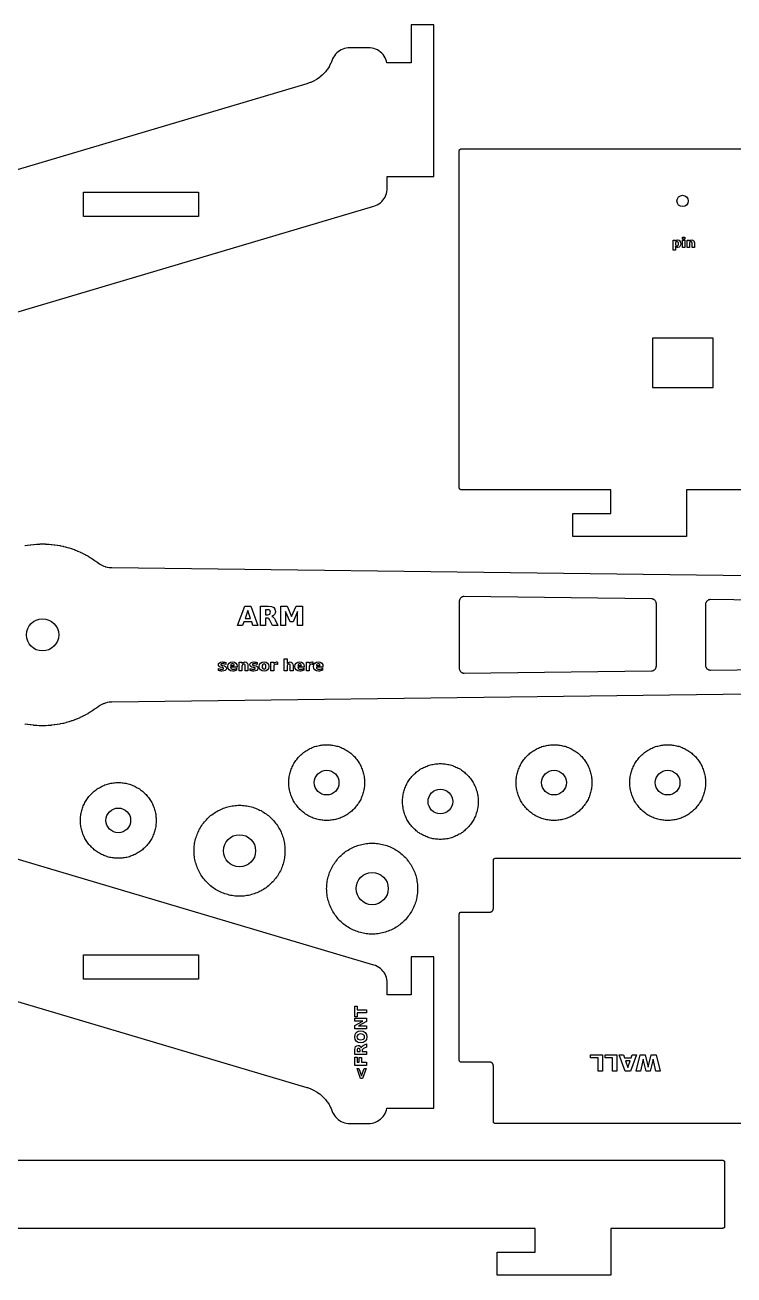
# Model space of a CAD drawing. Header units: millimetres. Extents: x 189 to 489, y 95 to 286.
# Drawn here: x 282.4 to 348.4, y 169.3 to 285.7 of the extents above; entities that cross this region are included whole.
import ezdxf

# ---------------------------------------------------------------- set-up
doc = ezdxf.new("R2010")
doc.units = ezdxf.units.MM
doc.header["$MEASUREMENT"] = 0
doc.layers.add('CUT', color=7, linetype='Continuous', lineweight=0)
doc.layers.add('ENGRAVE', color=7, linetype='Continuous', lineweight=0)

msp = doc.modelspace()

# ---------------------------------------------------------------- linework, layer by layer
at = {"layer": 'CUT', "color": 1, "lineweight": 25, "true_color": 0xff0000}
for points in [[(211.33, 238.14), (314.83, 268.87), (314.99, 268.93), (315.15, 269), (315.3, 269.09), (315.44, 269.2), (315.57, 269.31), (315.68, 269.44), (315.79, 269.58), (315.88, 269.73), (315.95, 269.89), (316.01, 270.05), (316.05, 270.22), (316.08, 270.39), (316.09, 270.56), (316.09, 271.64), (318.31, 271.64), (320.43, 271.64), (320.43, 285.75), (318.31, 285.75), (318.31, 282.22), (318.31, 282.22), (316.05, 282.22), (316.01, 282.38), (315.95, 282.54), (315.88, 282.7), (315.79, 282.85), (315.69, 282.99), (315.57, 283.12), (315.44, 283.23), (315.3, 283.34), (315.16, 283.43), (315, 283.5), (314.84, 283.56), (314.67, 283.6), (314.5, 283.62), (314.32, 283.63), (312.6, 283.63), (312.43, 283.63), (312.27, 283.6), (312.1, 283.56), (311.94, 283.51), (311.79, 283.44), (311.65, 283.35), (311.51, 283.26), (311.38, 283.15), (311.27, 283.02), (311.16, 282.89), (311.07, 282.75), (311, 282.6), (310.96, 282.51), (310.96, 282.51), (310.85, 282.24), (310.81, 282.16), (310.7, 281.94), (310.66, 281.86), (310.52, 281.65), (310.47, 281.59), (310.32, 281.39), (310.26, 281.32), (310.09, 281.14), (310.03, 281.09), (309.84, 280.92), (309.77, 280.87), (309.57, 280.72), (309.5, 280.68), (309.28, 280.55), (309.21, 280.51), (308.98, 280.41), (308.9, 280.38), (308.65, 280.29), (308.61, 280.27), (199.52, 247.88)], [(403.93, 242.46), (343.96, 242.46), (343.96, 240.24), (343.96, 238.12), (333.37, 238.12), (333.37, 240.24), (336.9, 240.24), (336.9, 240.24), (336.9, 242.46), (322.97, 242.46), (322.95, 242.47), (322.93, 242.47), (322.92, 242.47), (322.9, 242.48), (322.88, 242.48), (322.87, 242.49), (322.86, 242.5), (322.84, 242.52), (322.83, 242.53), (322.82, 242.54), (322.81, 242.56), (322.81, 242.57), (322.8, 242.59), (322.8, 242.61), (322.79, 242.62), (322.79, 242.64), (322.79, 274.04), (322.79, 274.06), (322.8, 274.07), (322.8, 274.09), (322.81, 274.11), (322.81, 274.12), (322.82, 274.14), (322.83, 274.15), (322.84, 274.16), (322.86, 274.17), (322.87, 274.18), (322.88, 274.19), (322.9, 274.2), (322.92, 274.21), (322.93, 274.21), (322.95, 274.21), (322.97, 274.21), (372, 274.21)], [(282.34, 237.26), (282.36, 237.26), (282.58, 237.3), (282.6, 237.3), (282.61, 237.31), (282.63, 237.31), (282.85, 237.34), (282.87, 237.35), (282.89, 237.35), (282.91, 237.35), (283.13, 237.38), (283.15, 237.38), (283.16, 237.38), (283.18, 237.38), (283.41, 237.4), (283.42, 237.4), (283.44, 237.4), (283.46, 237.4), (283.68, 237.41), (283.7, 237.41), (283.72, 237.41), (283.73, 237.42), (283.96, 237.42), (283.98, 237.42), (283.99, 237.42), (284.01, 237.42), (284.24, 237.42), (284.25, 237.41), (284.27, 237.41), (284.29, 237.41), (284.51, 237.4), (284.53, 237.4), (284.55, 237.4), (284.57, 237.4), (284.79, 237.38), (284.81, 237.38), (284.82, 237.38), (284.84, 237.38), (285.06, 237.35), (285.08, 237.35), (285.1, 237.35), (285.12, 237.34), (285.34, 237.31), (285.36, 237.31), (285.37, 237.3), (285.39, 237.3), (285.61, 237.26), (285.63, 237.26), (285.65, 237.25), (285.66, 237.25), (285.88, 237.2), (285.9, 237.2), (285.92, 237.2), (285.93, 237.19), (286.15, 237.14), (286.17, 237.13), (286.19, 237.13), (286.2, 237.12), (286.42, 237.06), (286.43, 237.06), (286.45, 237.05), (286.47, 237.05), (286.68, 236.98), (286.7, 236.97), (286.72, 236.97), (286.73, 236.96), (286.94, 236.89), (286.96, 236.88), (286.98, 236.87), (286.99, 236.87), (287.2, 236.78), (287.22, 236.78), (287.23, 236.77), (287.25, 236.76), (287.46, 236.67), (287.47, 236.67), (287.49, 236.66), (287.5, 236.65), (287.71, 236.56), (287.72, 236.55), (287.74, 236.54), (287.75, 236.53), (287.95, 236.43), (287.97, 236.42), (287.98, 236.42), (288, 236.41), (288.2, 236.3), (288.21, 236.29), (288.23, 236.28), (288.24, 236.27), (288.43, 236.16), (288.45, 236.15), (288.46, 236.14), (288.48, 236.13), (288.67, 236.01), (288.68, 236), (288.7, 235.99), (288.71, 235.98), (288.9, 235.85), (288.91, 235.84), (288.92, 235.83), (288.94, 235.82), (289.12, 235.69), (289.13, 235.67), (289.14, 235.67), (289.16, 235.65), (289.29, 235.56), (289.33, 235.54), (289.46, 235.46), (289.5, 235.44), (289.64, 235.38), (289.68, 235.36), (289.82, 235.32), (289.86, 235.3), (290.01, 235.27), (290.05, 235.26), (290.2, 235.24), (290.25, 235.23), (290.4, 235.22), (290.43, 235.22), (424.05, 233.55)], [(363.63, 232.01), (346.17, 232.23), (346.12, 232.23), (346.08, 232.22), (346.04, 232.21), (346, 232.2), (345.96, 232.18), (345.92, 232.16), (345.89, 232.13), (345.85, 232.1), (345.82, 232.07), (345.8, 232.04), (345.77, 232), (345.76, 231.96), (345.74, 231.92), (345.73, 231.88), (345.72, 231.83), (345.72, 231.79), (345.72, 226.11), (345.72, 226.07), (345.73, 226.03), (345.74, 225.98), (345.76, 225.94), (345.77, 225.9), (345.8, 225.87), (345.82, 225.83), (345.85, 225.8), (345.89, 225.77), (345.92, 225.75), (345.96, 225.72), (346, 225.7), (346.04, 225.69), (346.08, 225.68), (346.12, 225.67), (346.17, 225.67), (363.63, 225.89)], [(199.52, 219.2), (308.61, 186.8), (308.65, 186.79), (308.9, 186.7), (308.98, 186.67), (309.21, 186.56), (309.28, 186.53), (309.5, 186.4), (309.57, 186.35), (309.77, 186.21), (309.84, 186.16), (310.03, 185.99), (310.09, 185.93), (310.26, 185.75), (310.32, 185.69), (310.47, 185.49), (310.52, 185.42), (310.66, 185.21), (310.7, 185.14), (310.81, 184.92), (310.85, 184.84), (310.96, 184.57), (310.96, 184.57), (311, 184.47), (311.07, 184.33), (311.16, 184.18), (311.27, 184.05), (311.38, 183.93), (311.51, 183.82), (311.65, 183.72), (311.79, 183.64), (311.94, 183.57), (312.1, 183.52), (312.27, 183.48), (312.43, 183.45), (312.6, 183.44), (314.32, 183.44), (314.5, 183.45), (314.67, 183.48), (314.84, 183.52), (315, 183.58), (315.16, 183.65), (315.3, 183.74), (315.44, 183.84), (315.57, 183.96), (315.69, 184.09), (315.79, 184.23), (315.88, 184.38), (315.95, 184.53), (316.01, 184.7), (316.05, 184.86), (318.31, 184.86), (320.43, 184.86), (320.43, 198.97), (318.31, 198.97), (318.31, 195.44), (316.09, 195.44), (316.09, 196.51), (316.08, 196.69), (316.05, 196.86), (316.01, 197.03), (315.95, 197.19), (315.88, 197.35), (315.79, 197.5), (315.68, 197.64), (315.57, 197.77), (315.44, 197.88), (315.3, 197.98), (315.15, 198.07), (314.99, 198.15), (314.83, 198.2), (211.33, 228.94)], [(424.05, 224.35), (290.43, 222.68), (290.4, 222.68), (290.25, 222.67), (290.2, 222.67), (290.05, 222.65), (290.01, 222.64), (289.86, 222.6), (289.82, 222.59), (289.68, 222.54), (289.64, 222.52), (289.5, 222.46), (289.46, 222.44), (289.33, 222.37), (289.29, 222.34), (289.16, 222.25), (289.14, 222.24), (289.13, 222.23), (289.12, 222.22), (288.94, 222.09), (288.92, 222.08), (288.91, 222.07), (288.9, 222.06), (288.71, 221.93), (288.7, 221.92), (288.68, 221.91), (288.67, 221.9), (288.48, 221.78), (288.46, 221.77), (288.45, 221.76), (288.43, 221.75), (288.24, 221.63), (288.23, 221.62), (288.21, 221.62), (288.2, 221.61), (288, 221.5), (287.98, 221.49), (287.97, 221.48), (287.95, 221.47), (287.75, 221.37), (287.74, 221.36), (287.72, 221.36), (287.71, 221.35), (287.5, 221.25), (287.49, 221.24), (287.47, 221.24), (287.46, 221.23), (287.25, 221.14), (287.23, 221.13), (287.22, 221.13), (287.2, 221.12), (286.99, 221.04), (286.98, 221.03), (286.96, 221.03), (286.94, 221.02), (286.73, 220.94), (286.72, 220.94), (286.7, 220.93), (286.68, 220.93), (286.47, 220.86), (286.45, 220.85), (286.43, 220.85), (286.42, 220.84), (286.2, 220.78), (286.19, 220.78), (286.17, 220.77), (286.15, 220.77), (285.93, 220.71), (285.92, 220.71), (285.9, 220.71), (285.88, 220.7), (285.66, 220.65), (285.65, 220.65), (285.63, 220.65), (285.61, 220.64), (285.39, 220.6), (285.37, 220.6), (285.36, 220.6), (285.34, 220.6), (285.12, 220.56), (285.1, 220.56), (285.08, 220.56), (285.06, 220.56), (284.84, 220.53), (284.82, 220.53), (284.81, 220.53), (284.79, 220.52), (284.57, 220.51), (284.55, 220.5), (284.53, 220.5), (284.51, 220.5), (284.29, 220.49), (284.27, 220.49), (284.25, 220.49), (284.24, 220.49), (284.01, 220.49), (283.99, 220.49), (283.98, 220.49), (283.96, 220.49), (283.73, 220.49), (283.72, 220.49), (283.7, 220.49), (283.68, 220.49), (283.46, 220.5), (283.44, 220.5), (283.42, 220.5), (283.41, 220.51), (283.18, 220.52), (283.16, 220.53), (283.15, 220.53), (283.13, 220.53), (282.91, 220.56), (282.89, 220.56), (282.87, 220.56), (282.85, 220.56), (282.63, 220.6), (282.61, 220.6), (282.6, 220.6), (282.58, 220.6), (282.36, 220.64), (282.34, 220.65)], [(350.48, 183.44), (326.14, 183.44), (326.13, 183.45), (326.11, 183.45), (326.09, 183.45), (326.08, 183.46), (326.06, 183.47), (326.05, 183.47), (326.03, 183.48), (326.02, 183.5), (326.01, 183.51), (326, 183.52), (325.99, 183.54), (325.98, 183.55), (325.97, 183.57), (325.97, 183.59), (325.97, 183.6), (325.97, 183.62), (325.97, 188.8), (325.97, 188.81), (325.97, 188.84), (325.96, 188.85), (325.96, 188.87), (325.96, 188.88), (325.95, 188.9), (325.95, 188.91), (325.94, 188.94), (325.94, 188.95), (325.93, 188.97), (325.92, 188.98), (325.91, 189), (325.9, 189.01), (325.89, 189.03), (325.88, 189.03), (325.87, 189.05), (325.86, 189.06), (325.84, 189.08), (325.83, 189.08), (325.81, 189.1), (325.81, 189.1), (325.78, 189.12), (325.78, 189.12), (325.75, 189.13), (325.74, 189.13), (325.72, 189.14), (325.71, 189.15), (325.69, 189.15), (325.68, 189.15), (325.65, 189.16), (325.64, 189.16), (325.62, 189.16), (325.61, 189.16), (322.97, 189.16), (322.95, 189.16), (322.93, 189.16), (322.92, 189.17), (322.9, 189.17), (322.88, 189.18), (322.87, 189.19), (322.86, 189.2), (322.84, 189.21), (322.83, 189.22), (322.82, 189.24), (322.81, 189.25), (322.81, 189.27), (322.8, 189.28), (322.8, 189.3), (322.79, 189.32), (322.79, 189.34), (322.79, 202.95), (322.79, 202.97), (322.8, 202.99), (322.8, 203), (322.81, 203.02), (322.81, 203.04), (322.82, 203.05), (322.83, 203.06), (322.84, 203.08), (322.86, 203.09), (322.87, 203.1), (322.88, 203.11), (322.9, 203.12), (322.92, 203.12), (322.93, 203.13), (322.95, 203.13), (322.97, 203.13), (325.61, 203.13), (325.62, 203.13), (325.64, 203.13), (325.65, 203.13), (325.68, 203.14), (325.69, 203.14), (325.71, 203.14), (325.72, 203.15), (325.74, 203.15), (325.75, 203.16), (325.78, 203.17), (325.78, 203.17), (325.81, 203.19), (325.81, 203.19), (325.83, 203.21), (325.84, 203.21), (325.86, 203.23), (325.87, 203.24), (325.88, 203.26), (325.89, 203.26), (325.9, 203.28), (325.91, 203.29), (325.92, 203.31), (325.93, 203.32), (325.94, 203.34), (325.94, 203.35), (325.95, 203.38), (325.95, 203.38), (325.96, 203.41), (325.96, 203.42), (325.96, 203.44), (325.97, 203.45), (325.97, 203.48), (325.97, 203.48), (325.97, 207.96), (325.97, 207.98), (325.97, 208), (325.97, 208.01), (325.98, 208.03), (325.99, 208.05), (326, 208.06), (326.01, 208.07), (326.02, 208.09), (326.03, 208.1), (326.05, 208.11), (326.06, 208.12), (326.08, 208.13), (326.09, 208.13), (326.11, 208.14), (326.13, 208.14), (326.14, 208.14), (350.48, 208.14)], [(238.48, 180.02), (347.31, 180.02), (347.33, 180.02), (347.34, 180.02), (347.36, 180.01), (347.38, 180.01), (347.39, 180), (347.41, 179.99), (347.42, 179.98), (347.43, 179.97), (347.45, 179.96), (347.46, 179.94), (347.47, 179.93), (347.47, 179.91), (347.48, 179.9), (347.48, 179.88), (347.49, 179.86), (347.49, 179.85), (347.49, 173.85), (347.49, 173.83), (347.48, 173.81), (347.48, 173.8), (347.47, 173.78), (347.47, 173.77), (347.46, 173.75), (347.45, 173.74), (347.43, 173.72), (347.42, 173.71), (347.41, 173.7), (347.39, 173.69), (347.38, 173.69), (347.36, 173.68), (347.34, 173.68), (347.33, 173.67), (347.31, 173.67), (336.9, 173.67), (336.9, 171.45), (336.9, 169.33), (326.32, 169.33), (326.32, 171.45), (329.85, 171.45), (329.85, 173.67), (276.93, 173.67)]]:
    msp.add_lwpolyline(points, dxfattribs=at)
for points in [[(287.8, 270.19), (298.52, 270.19), (298.52, 267.93), (287.8, 267.93), (287.8, 270.19)], [(346.43, 256.58), (340.78, 256.58), (340.78, 251.99), (346.43, 251.99), (346.43, 256.58)], [(340.83, 225.62), (340.87, 225.64), (340.91, 225.66), (340.94, 225.68), (340.98, 225.71), (341.01, 225.74), (341.04, 225.77), (341.06, 225.8), (341.08, 225.84), (341.1, 225.88), (341.12, 225.92), (341.13, 225.96), (341.13, 226), (341.14, 226.05), (341.14, 231.86), (341.13, 231.9), (341.13, 231.94), (341.12, 231.99), (341.1, 232.03), (341.08, 232.07), (341.06, 232.1), (341.04, 232.14), (341.01, 232.17), (340.98, 232.2), (340.94, 232.22), (340.91, 232.25), (340.87, 232.27), (340.83, 232.28), (340.79, 232.29), (340.74, 232.3), (340.7, 232.3), (323.24, 232.52), (323.19, 232.52), (323.15, 232.51), (323.11, 232.5), (323.07, 232.49), (323.03, 232.47), (322.99, 232.45), (322.95, 232.42), (322.92, 232.39), (322.89, 232.36), (322.87, 232.32), (322.84, 232.29), (322.83, 232.25), (322.81, 232.21), (322.8, 232.16), (322.79, 232.12), (322.79, 232.08), (322.79, 225.83), (322.79, 225.78), (322.8, 225.74), (322.81, 225.7), (322.83, 225.66), (322.84, 225.62), (322.87, 225.58), (322.89, 225.55), (322.92, 225.51), (322.95, 225.48), (322.99, 225.46), (323.03, 225.44), (323.07, 225.42), (323.11, 225.4), (323.15, 225.39), (323.19, 225.39), (323.24, 225.39), (340.7, 225.6), (340.74, 225.61), (340.79, 225.61), (340.83, 225.62)], [(313.97, 215.19), (313.97, 215.08), (313.96, 214.96), (313.96, 214.85), (313.94, 214.73), (313.93, 214.62), (313.9, 214.51), (313.88, 214.39), (313.85, 214.28), (313.82, 214.17), (313.79, 214.06), (313.75, 213.95), (313.7, 213.84), (313.66, 213.74), (313.61, 213.63), (313.56, 213.53), (313.5, 213.43), (313.44, 213.33), (313.38, 213.23), (313.31, 213.14), (313.24, 213.05), (313.17, 212.96), (313.1, 212.87), (313.02, 212.78), (312.94, 212.7), (312.86, 212.62), (312.77, 212.54), (312.68, 212.47), (312.59, 212.4), (312.5, 212.33), (312.4, 212.26), (312.31, 212.2), (312.21, 212.14), (312.11, 212.08), (312, 212.03), (311.9, 211.98), (311.79, 211.94), (311.69, 211.89), (311.58, 211.85), (311.47, 211.82), (311.36, 211.79), (311.25, 211.76), (311.13, 211.73), (311.02, 211.71), (310.9, 211.7), (310.79, 211.68), (310.68, 211.67), (310.56, 211.67), (310.44, 211.67), (310.33, 211.67), (310.21, 211.67), (310.1, 211.68), (309.98, 211.7), (309.87, 211.71), (309.76, 211.73), (309.64, 211.76), (309.53, 211.79), (309.42, 211.82), (309.31, 211.85), (309.2, 211.89), (309.09, 211.94), (308.99, 211.98), (308.88, 212.03), (308.78, 212.08), (308.68, 212.14), (308.58, 212.2), (308.48, 212.26), (308.39, 212.33), (308.3, 212.4), (308.21, 212.47), (308.12, 212.54), (308.03, 212.62), (307.95, 212.7), (307.87, 212.78), (307.79, 212.87), (307.72, 212.96), (307.65, 213.05), (307.58, 213.14), (307.51, 213.23), (307.45, 213.33), (307.39, 213.43), (307.33, 213.53), (307.28, 213.63), (307.23, 213.74), (307.19, 213.84), (307.14, 213.95), (307.1, 214.06), (307.07, 214.17), (307.04, 214.28), (307.01, 214.39), (306.98, 214.51), (306.96, 214.62), (306.95, 214.73), (306.93, 214.85), (306.92, 214.96), (306.92, 215.08), (306.92, 215.19), (306.92, 215.31), (306.92, 215.43), (306.93, 215.54), (306.95, 215.65), (306.96, 215.77), (306.98, 215.88), (307.01, 216), (307.04, 216.11), (307.07, 216.22), (307.1, 216.33), (307.14, 216.44), (307.19, 216.54), (307.23, 216.65), (307.28, 216.75), (307.33, 216.86), (307.39, 216.96), (307.45, 217.06), (307.51, 217.15), (307.58, 217.25), (307.65, 217.34), (307.72, 217.43), (307.79, 217.52), (307.87, 217.61), (307.95, 217.69), (308.03, 217.77), (308.12, 217.85), (308.21, 217.92), (308.3, 217.99), (308.39, 218.06), (308.48, 218.13), (308.58, 218.19), (308.68, 218.25), (308.78, 218.31), (308.88, 218.36), (308.99, 218.41), (309.09, 218.45), (309.2, 218.5), (309.31, 218.54), (309.42, 218.57), (309.53, 218.6), (309.64, 218.63), (309.76, 218.65), (309.87, 218.68), (309.98, 218.69), (310.1, 218.71), (310.21, 218.71), (310.33, 218.72), (310.44, 218.72), (310.56, 218.72), (310.68, 218.71), (310.79, 218.71), (310.9, 218.69), (311.02, 218.68), (311.13, 218.65), (311.25, 218.63), (311.36, 218.6), (311.47, 218.57), (311.58, 218.54), (311.69, 218.5), (311.79, 218.45), (311.9, 218.41), (312, 218.36), (312.11, 218.31), (312.21, 218.25), (312.31, 218.19), (312.4, 218.13), (312.5, 218.06), (312.59, 217.99), (312.68, 217.92), (312.77, 217.85), (312.86, 217.77), (312.94, 217.69), (313.02, 217.61), (313.1, 217.52), (313.17, 217.43), (313.24, 217.34), (313.31, 217.25), (313.38, 217.15), (313.44, 217.06), (313.5, 216.96), (313.56, 216.86), (313.61, 216.75), (313.66, 216.65), (313.7, 216.54), (313.75, 216.44), (313.79, 216.33), (313.82, 216.22), (313.85, 216.11), (313.88, 216), (313.9, 215.88), (313.93, 215.77), (313.94, 215.65), (313.96, 215.54), (313.96, 215.43), (313.97, 215.31), (313.97, 215.19)], [(335.14, 215.19), (335.14, 215.08), (335.13, 214.96), (335.12, 214.85), (335.11, 214.73), (335.09, 214.62), (335.07, 214.51), (335.05, 214.39), (335.02, 214.28), (334.99, 214.17), (334.95, 214.06), (334.91, 213.95), (334.87, 213.84), (334.82, 213.74), (334.78, 213.63), (334.72, 213.53), (334.67, 213.43), (334.61, 213.33), (334.54, 213.23), (334.48, 213.14), (334.41, 213.05), (334.34, 212.96), (334.26, 212.87), (334.19, 212.78), (334.11, 212.7), (334.02, 212.62), (333.94, 212.54), (333.85, 212.47), (333.76, 212.4), (333.67, 212.33), (333.57, 212.26), (333.47, 212.2), (333.37, 212.14), (333.27, 212.08), (333.17, 212.03), (333.07, 211.98), (332.96, 211.94), (332.85, 211.89), (332.75, 211.85), (332.64, 211.82), (332.52, 211.79), (332.41, 211.76), (332.3, 211.73), (332.19, 211.71), (332.07, 211.7), (331.96, 211.68), (331.84, 211.67), (331.73, 211.67), (331.61, 211.67), (331.5, 211.67), (331.38, 211.67), (331.27, 211.68), (331.15, 211.7), (331.04, 211.71), (330.92, 211.73), (330.81, 211.76), (330.7, 211.79), (330.59, 211.82), (330.48, 211.85), (330.37, 211.89), (330.26, 211.94), (330.16, 211.98), (330.05, 212.03), (329.95, 212.08), (329.85, 212.14), (329.75, 212.2), (329.65, 212.26), (329.56, 212.33), (329.46, 212.4), (329.37, 212.47), (329.29, 212.54), (329.2, 212.62), (329.12, 212.7), (329.04, 212.78), (328.96, 212.87), (328.88, 212.96), (328.81, 213.05), (328.74, 213.14), (328.68, 213.23), (328.62, 213.33), (328.56, 213.43), (328.5, 213.53), (328.45, 213.63), (328.4, 213.74), (328.35, 213.84), (328.31, 213.95), (328.27, 214.06), (328.24, 214.17), (328.2, 214.28), (328.18, 214.39), (328.15, 214.51), (328.13, 214.62), (328.11, 214.73), (328.1, 214.85), (328.09, 214.96), (328.09, 215.08), (328.08, 215.19), (328.09, 215.31), (328.09, 215.43), (328.1, 215.54), (328.11, 215.65), (328.13, 215.77), (328.15, 215.88), (328.18, 216), (328.2, 216.11), (328.24, 216.22), (328.27, 216.33), (328.31, 216.44), (328.35, 216.54), (328.4, 216.65), (328.45, 216.75), (328.5, 216.86), (328.56, 216.96), (328.62, 217.06), (328.68, 217.15), (328.74, 217.25), (328.81, 217.34), (328.88, 217.43), (328.96, 217.52), (329.04, 217.61), (329.12, 217.69), (329.2, 217.77), (329.29, 217.85), (329.37, 217.92), (329.46, 217.99), (329.56, 218.06), (329.65, 218.13), (329.75, 218.19), (329.85, 218.25), (329.95, 218.31), (330.05, 218.36), (330.16, 218.41), (330.26, 218.45), (330.37, 218.5), (330.48, 218.54), (330.59, 218.57), (330.7, 218.6), (330.81, 218.63), (330.92, 218.65), (331.04, 218.68), (331.15, 218.69), (331.27, 218.71), (331.38, 218.71), (331.5, 218.72), (331.61, 218.72), (331.73, 218.72), (331.84, 218.71), (331.96, 218.71), (332.07, 218.69), (332.19, 218.68), (332.3, 218.65), (332.41, 218.63), (332.52, 218.6), (332.64, 218.57), (332.75, 218.54), (332.85, 218.5), (332.96, 218.45), (333.07, 218.41), (333.17, 218.36), (333.27, 218.31), (333.37, 218.25), (333.47, 218.19), (333.57, 218.13), (333.67, 218.06), (333.76, 217.99), (333.85, 217.92), (333.94, 217.85), (334.02, 217.77), (334.11, 217.69), (334.19, 217.61), (334.26, 217.52), (334.34, 217.43), (334.41, 217.34), (334.48, 217.25), (334.54, 217.15), (334.61, 217.06), (334.67, 216.96), (334.72, 216.86), (334.78, 216.75), (334.82, 216.65), (334.87, 216.54), (334.91, 216.44), (334.95, 216.33), (334.99, 216.22), (335.02, 216.11), (335.05, 216), (335.07, 215.88), (335.09, 215.77), (335.11, 215.65), (335.12, 215.54), (335.13, 215.43), (335.14, 215.31), (335.14, 215.19)], [(345.72, 215.19), (345.72, 215.08), (345.71, 214.96), (345.71, 214.85), (345.69, 214.73), (345.68, 214.62), (345.65, 214.51), (345.63, 214.39), (345.6, 214.28), (345.57, 214.17), (345.54, 214.06), (345.5, 213.95), (345.45, 213.84), (345.41, 213.74), (345.36, 213.63), (345.31, 213.53), (345.25, 213.43), (345.19, 213.33), (345.13, 213.23), (345.06, 213.14), (344.99, 213.05), (344.92, 212.96), (344.85, 212.87), (344.77, 212.78), (344.69, 212.7), (344.61, 212.62), (344.52, 212.54), (344.43, 212.47), (344.34, 212.4), (344.25, 212.33), (344.15, 212.26), (344.06, 212.2), (343.96, 212.14), (343.86, 212.08), (343.75, 212.03), (343.65, 211.98), (343.54, 211.94), (343.44, 211.89), (343.33, 211.85), (343.22, 211.82), (343.11, 211.79), (343, 211.76), (342.88, 211.73), (342.77, 211.71), (342.65, 211.7), (342.54, 211.68), (342.43, 211.67), (342.31, 211.67), (342.19, 211.67), (342.08, 211.67), (341.96, 211.67), (341.85, 211.68), (341.73, 211.7), (341.62, 211.71), (341.51, 211.73), (341.39, 211.76), (341.28, 211.79), (341.17, 211.82), (341.06, 211.85), (340.95, 211.89), (340.84, 211.94), (340.74, 211.98), (340.63, 212.03), (340.53, 212.08), (340.43, 212.14), (340.33, 212.2), (340.23, 212.26), (340.14, 212.33), (340.05, 212.4), (339.96, 212.47), (339.87, 212.54), (339.78, 212.62), (339.7, 212.7), (339.62, 212.78), (339.54, 212.87), (339.47, 212.96), (339.4, 213.05), (339.33, 213.14), (339.26, 213.23), (339.2, 213.33), (339.14, 213.43), (339.08, 213.53), (339.03, 213.63), (338.98, 213.74), (338.94, 213.84), (338.89, 213.95), (338.85, 214.06), (338.82, 214.17), (338.79, 214.28), (338.76, 214.39), (338.73, 214.51), (338.71, 214.62), (338.7, 214.73), (338.68, 214.85), (338.67, 214.96), (338.67, 215.08), (338.67, 215.19), (338.67, 215.31), (338.67, 215.43), (338.68, 215.54), (338.7, 215.65), (338.71, 215.77), (338.73, 215.88), (338.76, 216), (338.79, 216.11), (338.82, 216.22), (338.85, 216.33), (338.89, 216.44), (338.94, 216.54), (338.98, 216.65), (339.03, 216.75), (339.08, 216.86), (339.14, 216.96), (339.2, 217.06), (339.26, 217.15), (339.33, 217.25), (339.4, 217.34), (339.47, 217.43), (339.54, 217.52), (339.62, 217.61), (339.7, 217.69), (339.78, 217.77), (339.87, 217.85), (339.96, 217.92), (340.05, 217.99), (340.14, 218.06), (340.23, 218.13), (340.33, 218.19), (340.43, 218.25), (340.53, 218.31), (340.63, 218.36), (340.74, 218.41), (340.84, 218.45), (340.95, 218.5), (341.06, 218.54), (341.17, 218.57), (341.28, 218.6), (341.39, 218.63), (341.51, 218.65), (341.62, 218.68), (341.73, 218.69), (341.85, 218.71), (341.96, 218.71), (342.08, 218.72), (342.19, 218.72), (342.31, 218.72), (342.43, 218.71), (342.54, 218.71), (342.65, 218.69), (342.77, 218.68), (342.88, 218.65), (343, 218.63), (343.11, 218.6), (343.22, 218.57), (343.33, 218.54), (343.44, 218.5), (343.54, 218.45), (343.65, 218.41), (343.75, 218.36), (343.86, 218.31), (343.96, 218.25), (344.06, 218.19), (344.15, 218.13), (344.25, 218.06), (344.34, 217.99), (344.43, 217.92), (344.52, 217.85), (344.61, 217.77), (344.69, 217.69), (344.77, 217.61), (344.85, 217.52), (344.92, 217.43), (344.99, 217.34), (345.06, 217.25), (345.13, 217.15), (345.19, 217.06), (345.25, 216.96), (345.31, 216.86), (345.36, 216.75), (345.41, 216.65), (345.45, 216.54), (345.5, 216.44), (345.54, 216.33), (345.57, 216.22), (345.6, 216.11), (345.63, 216), (345.65, 215.88), (345.68, 215.77), (345.69, 215.65), (345.71, 215.54), (345.71, 215.43), (345.72, 215.31), (345.72, 215.19)], [(324.56, 213.43), (324.55, 213.32), (324.55, 213.2), (324.54, 213.08), (324.53, 212.97), (324.51, 212.86), (324.49, 212.74), (324.46, 212.63), (324.44, 212.52), (324.4, 212.41), (324.37, 212.3), (324.33, 212.19), (324.29, 212.08), (324.24, 211.97), (324.19, 211.87), (324.14, 211.77), (324.08, 211.67), (324.02, 211.57), (323.96, 211.47), (323.9, 211.38), (323.83, 211.28), (323.75, 211.19), (323.68, 211.1), (323.6, 211.02), (323.52, 210.94), (323.44, 210.86), (323.35, 210.78), (323.27, 210.7), (323.18, 210.63), (323.08, 210.56), (322.99, 210.5), (322.89, 210.43), (322.79, 210.38), (322.69, 210.32), (322.59, 210.27), (322.48, 210.22), (322.38, 210.17), (322.27, 210.13), (322.16, 210.09), (322.05, 210.05), (321.94, 210.02), (321.83, 209.99), (321.72, 209.97), (321.6, 209.95), (321.49, 209.93), (321.37, 209.92), (321.26, 209.91), (321.14, 209.9), (321.03, 209.9), (320.91, 209.9), (320.8, 209.91), (320.68, 209.92), (320.57, 209.93), (320.45, 209.95), (320.34, 209.97), (320.23, 209.99), (320.11, 210.02), (320, 210.05), (319.89, 210.09), (319.79, 210.13), (319.68, 210.17), (319.57, 210.22), (319.47, 210.27), (319.36, 210.32), (319.26, 210.38), (319.16, 210.43), (319.07, 210.5), (318.97, 210.56), (318.88, 210.63), (318.79, 210.7), (318.7, 210.78), (318.62, 210.86), (318.53, 210.94), (318.45, 211.02), (318.38, 211.1), (318.3, 211.19), (318.23, 211.28), (318.16, 211.38), (318.09, 211.47), (318.03, 211.57), (317.97, 211.67), (317.92, 211.77), (317.86, 211.87), (317.81, 211.97), (317.77, 212.08), (317.73, 212.19), (317.69, 212.3), (317.65, 212.41), (317.62, 212.52), (317.59, 212.63), (317.57, 212.74), (317.55, 212.86), (317.53, 212.97), (317.52, 213.08), (317.51, 213.2), (317.5, 213.32), (317.5, 213.43), (317.5, 213.55), (317.51, 213.66), (317.52, 213.78), (317.53, 213.89), (317.55, 214.01), (317.57, 214.12), (317.59, 214.23), (317.62, 214.34), (317.65, 214.45), (317.69, 214.56), (317.73, 214.67), (317.77, 214.78), (317.81, 214.89), (317.86, 214.99), (317.92, 215.09), (317.97, 215.19), (318.03, 215.29), (318.09, 215.39), (318.16, 215.49), (318.23, 215.58), (318.3, 215.67), (318.38, 215.76), (318.45, 215.84), (318.53, 215.93), (318.62, 216.01), (318.7, 216.08), (318.79, 216.16), (318.88, 216.23), (318.97, 216.3), (319.07, 216.36), (319.16, 216.43), (319.26, 216.49), (319.36, 216.54), (319.47, 216.59), (319.57, 216.64), (319.68, 216.69), (319.79, 216.73), (319.89, 216.77), (320, 216.81), (320.11, 216.84), (320.23, 216.87), (320.34, 216.89), (320.45, 216.91), (320.57, 216.93), (320.68, 216.94), (320.8, 216.95), (320.91, 216.96), (321.03, 216.96), (321.14, 216.96), (321.26, 216.95), (321.37, 216.94), (321.49, 216.93), (321.6, 216.91), (321.72, 216.89), (321.83, 216.87), (321.94, 216.84), (322.05, 216.81), (322.16, 216.77), (322.27, 216.73), (322.38, 216.69), (322.48, 216.64), (322.59, 216.59), (322.69, 216.54), (322.79, 216.49), (322.89, 216.43), (322.99, 216.36), (323.08, 216.3), (323.18, 216.23), (323.27, 216.16), (323.35, 216.08), (323.44, 216.01), (323.52, 215.93), (323.6, 215.84), (323.68, 215.76), (323.75, 215.67), (323.83, 215.58), (323.9, 215.49), (323.96, 215.39), (324.02, 215.29), (324.08, 215.19), (324.14, 215.09), (324.19, 214.99), (324.24, 214.89), (324.29, 214.78), (324.33, 214.67), (324.37, 214.56), (324.4, 214.45), (324.44, 214.34), (324.46, 214.23), (324.49, 214.12), (324.51, 214.01), (324.53, 213.89), (324.54, 213.78), (324.55, 213.66), (324.55, 213.55), (324.56, 213.43)], [(294.57, 211.67), (294.57, 211.55), (294.56, 211.44), (294.55, 211.32), (294.54, 211.21), (294.52, 211.09), (294.5, 210.98), (294.48, 210.87), (294.45, 210.75), (294.42, 210.64), (294.38, 210.53), (294.34, 210.42), (294.3, 210.32), (294.25, 210.21), (294.21, 210.11), (294.15, 210), (294.1, 209.9), (294.04, 209.8), (293.97, 209.71), (293.91, 209.61), (293.84, 209.52), (293.77, 209.43), (293.69, 209.34), (293.62, 209.26), (293.54, 209.17), (293.45, 209.09), (293.37, 209.01), (293.28, 208.94), (293.19, 208.87), (293.1, 208.8), (293, 208.73), (292.9, 208.67), (292.81, 208.61), (292.7, 208.56), (292.6, 208.5), (292.5, 208.45), (292.39, 208.41), (292.28, 208.36), (292.18, 208.33), (292.07, 208.29), (291.95, 208.26), (291.84, 208.23), (291.73, 208.21), (291.62, 208.19), (291.5, 208.17), (291.39, 208.16), (291.27, 208.15), (291.16, 208.14), (291.04, 208.14), (290.93, 208.14), (290.81, 208.15), (290.7, 208.16), (290.58, 208.17), (290.47, 208.19), (290.35, 208.21), (290.24, 208.23), (290.13, 208.26), (290.02, 208.29), (289.91, 208.33), (289.8, 208.36), (289.69, 208.41), (289.59, 208.45), (289.48, 208.5), (289.38, 208.56), (289.28, 208.61), (289.18, 208.67), (289.08, 208.73), (288.99, 208.8), (288.89, 208.87), (288.8, 208.94), (288.72, 209.01), (288.63, 209.09), (288.55, 209.17), (288.47, 209.26), (288.39, 209.34), (288.31, 209.43), (288.24, 209.52), (288.17, 209.61), (288.11, 209.71), (288.05, 209.8), (287.99, 209.9), (287.93, 210), (287.88, 210.11), (287.83, 210.21), (287.78, 210.32), (287.74, 210.42), (287.7, 210.53), (287.67, 210.64), (287.63, 210.75), (287.61, 210.87), (287.58, 210.98), (287.56, 211.09), (287.54, 211.21), (287.53, 211.32), (287.52, 211.44), (287.52, 211.55), (287.51, 211.67), (287.52, 211.78), (287.52, 211.9), (287.53, 212.01), (287.54, 212.13), (287.56, 212.24), (287.58, 212.35), (287.61, 212.47), (287.63, 212.58), (287.67, 212.69), (287.7, 212.8), (287.74, 212.91), (287.78, 213.02), (287.83, 213.12), (287.88, 213.23), (287.93, 213.33), (287.99, 213.43), (288.05, 213.53), (288.11, 213.63), (288.17, 213.72), (288.24, 213.81), (288.31, 213.9), (288.39, 213.99), (288.47, 214.08), (288.55, 214.16), (288.63, 214.24), (288.72, 214.32), (288.8, 214.39), (288.89, 214.47), (288.99, 214.53), (289.08, 214.6), (289.18, 214.66), (289.28, 214.72), (289.38, 214.78), (289.48, 214.83), (289.59, 214.88), (289.69, 214.93), (289.8, 214.97), (289.91, 215.01), (290.02, 215.04), (290.13, 215.07), (290.24, 215.1), (290.35, 215.13), (290.47, 215.15), (290.58, 215.16), (290.7, 215.18), (290.81, 215.19), (290.93, 215.19), (291.04, 215.19), (291.16, 215.19), (291.27, 215.19), (291.39, 215.18), (291.5, 215.16), (291.62, 215.15), (291.73, 215.13), (291.84, 215.1), (291.95, 215.07), (292.07, 215.04), (292.18, 215.01), (292.28, 214.97), (292.39, 214.93), (292.5, 214.88), (292.6, 214.83), (292.7, 214.78), (292.81, 214.72), (292.9, 214.66), (293, 214.6), (293.1, 214.53), (293.19, 214.47), (293.28, 214.39), (293.37, 214.32), (293.45, 214.24), (293.54, 214.16), (293.62, 214.08), (293.69, 213.99), (293.77, 213.9), (293.84, 213.81), (293.91, 213.72), (293.97, 213.63), (294.04, 213.53), (294.1, 213.43), (294.15, 213.33), (294.21, 213.23), (294.25, 213.12), (294.3, 213.02), (294.34, 212.91), (294.38, 212.8), (294.42, 212.69), (294.45, 212.58), (294.48, 212.47), (294.5, 212.35), (294.52, 212.24), (294.54, 212.13), (294.55, 212.01), (294.56, 211.9), (294.57, 211.78), (294.57, 211.67)], [(306.56, 208.84), (306.56, 208.71), (306.55, 208.57), (306.54, 208.43), (306.53, 208.29), (306.51, 208.15), (306.48, 208.02), (306.45, 207.88), (306.42, 207.75), (306.38, 207.62), (306.34, 207.48), (306.29, 207.35), (306.24, 207.22), (306.19, 207.1), (306.13, 206.97), (306.06, 206.85), (306, 206.73), (305.93, 206.61), (305.85, 206.49), (305.77, 206.38), (305.69, 206.27), (305.6, 206.16), (305.51, 206.05), (305.42, 205.95), (305.32, 205.85), (305.22, 205.75), (305.12, 205.66), (305.02, 205.57), (304.91, 205.49), (304.8, 205.4), (304.68, 205.32), (304.57, 205.25), (304.45, 205.18), (304.33, 205.11), (304.2, 205.05), (304.08, 204.99), (303.95, 204.93), (303.82, 204.88), (303.69, 204.84), (303.56, 204.79), (303.43, 204.76), (303.29, 204.72), (303.16, 204.69), (303.02, 204.67), (302.88, 204.65), (302.75, 204.63), (302.61, 204.62), (302.47, 204.61), (302.33, 204.61), (302.19, 204.61), (302.05, 204.62), (301.92, 204.63), (301.78, 204.65), (301.64, 204.67), (301.5, 204.69), (301.37, 204.72), (301.23, 204.76), (301.1, 204.79), (300.97, 204.84), (300.84, 204.88), (300.71, 204.93), (300.58, 204.99), (300.46, 205.05), (300.33, 205.11), (300.21, 205.18), (300.1, 205.25), (299.98, 205.32), (299.86, 205.4), (299.75, 205.49), (299.64, 205.57), (299.54, 205.66), (299.44, 205.75), (299.34, 205.85), (299.24, 205.95), (299.15, 206.05), (299.06, 206.16), (298.97, 206.27), (298.89, 206.38), (298.81, 206.49), (298.74, 206.61), (298.66, 206.73), (298.6, 206.85), (298.53, 206.97), (298.47, 207.1), (298.42, 207.22), (298.37, 207.35), (298.32, 207.48), (298.28, 207.62), (298.24, 207.75), (298.21, 207.88), (298.18, 208.02), (298.15, 208.15), (298.13, 208.29), (298.12, 208.43), (298.11, 208.57), (298.1, 208.71), (298.1, 208.84), (298.1, 208.98), (298.11, 209.12), (298.12, 209.26), (298.13, 209.4), (298.15, 209.53), (298.18, 209.67), (298.21, 209.81), (298.24, 209.94), (298.28, 210.07), (298.32, 210.21), (298.37, 210.34), (298.42, 210.46), (298.47, 210.59), (298.53, 210.72), (298.6, 210.84), (298.66, 210.96), (298.74, 211.08), (298.81, 211.2), (298.89, 211.31), (298.97, 211.42), (299.06, 211.53), (299.15, 211.64), (299.24, 211.74), (299.34, 211.84), (299.44, 211.93), (299.54, 212.03), (299.64, 212.12), (299.75, 212.2), (299.86, 212.29), (299.98, 212.36), (300.1, 212.44), (300.21, 212.51), (300.33, 212.58), (300.46, 212.64), (300.58, 212.7), (300.71, 212.76), (300.84, 212.81), (300.97, 212.85), (301.1, 212.9), (301.23, 212.93), (301.37, 212.97), (301.5, 213), (301.64, 213.02), (301.78, 213.04), (301.92, 213.06), (302.05, 213.07), (302.19, 213.08), (302.33, 213.08), (302.47, 213.08), (302.61, 213.07), (302.75, 213.06), (302.88, 213.04), (303.02, 213.02), (303.16, 213), (303.29, 212.97), (303.43, 212.93), (303.56, 212.9), (303.69, 212.85), (303.82, 212.81), (303.95, 212.76), (304.08, 212.7), (304.2, 212.64), (304.33, 212.58), (304.45, 212.51), (304.57, 212.44), (304.68, 212.36), (304.8, 212.29), (304.91, 212.2), (305.02, 212.12), (305.12, 212.03), (305.22, 211.93), (305.32, 211.84), (305.42, 211.74), (305.51, 211.64), (305.6, 211.53), (305.69, 211.42), (305.77, 211.31), (305.85, 211.2), (305.93, 211.08), (306, 210.96), (306.06, 210.84), (306.13, 210.72), (306.19, 210.59), (306.24, 210.46), (306.29, 210.34), (306.34, 210.21), (306.38, 210.07), (306.42, 209.94), (306.45, 209.81), (306.48, 209.67), (306.51, 209.53), (306.53, 209.4), (306.54, 209.26), (306.55, 209.12), (306.56, 208.98), (306.56, 208.84)], [(318.91, 205.32), (318.91, 205.18), (318.9, 205.04), (318.89, 204.9), (318.87, 204.76), (318.85, 204.63), (318.83, 204.49), (318.8, 204.36), (318.77, 204.22), (318.73, 204.09), (318.69, 203.96), (318.64, 203.83), (318.59, 203.7), (318.53, 203.57), (318.47, 203.44), (318.41, 203.32), (318.34, 203.2), (318.27, 203.08), (318.2, 202.96), (318.12, 202.85), (318.04, 202.74), (317.95, 202.63), (317.86, 202.53), (317.77, 202.42), (317.67, 202.32), (317.57, 202.23), (317.47, 202.13), (317.36, 202.04), (317.25, 201.96), (317.14, 201.88), (317.03, 201.8), (316.91, 201.72), (316.79, 201.65), (316.67, 201.58), (316.55, 201.52), (316.42, 201.46), (316.3, 201.41), (316.17, 201.35), (316.04, 201.31), (315.91, 201.27), (315.77, 201.23), (315.64, 201.19), (315.5, 201.16), (315.37, 201.14), (315.23, 201.12), (315.09, 201.1), (314.95, 201.09), (314.82, 201.09), (314.68, 201.08), (314.54, 201.09), (314.4, 201.09), (314.26, 201.1), (314.13, 201.12), (313.99, 201.14), (313.85, 201.16), (313.72, 201.19), (313.58, 201.23), (313.45, 201.27), (313.32, 201.31), (313.19, 201.35), (313.06, 201.41), (312.93, 201.46), (312.81, 201.52), (312.68, 201.58), (312.56, 201.65), (312.44, 201.72), (312.33, 201.8), (312.21, 201.88), (312.1, 201.96), (311.99, 202.04), (311.89, 202.13), (311.78, 202.23), (311.68, 202.32), (311.59, 202.42), (311.49, 202.53), (311.41, 202.63), (311.32, 202.74), (311.24, 202.85), (311.16, 202.96), (311.08, 203.08), (311.01, 203.2), (310.94, 203.32), (310.88, 203.44), (310.82, 203.57), (310.77, 203.7), (310.72, 203.83), (310.67, 203.96), (310.63, 204.09), (310.59, 204.22), (310.56, 204.36), (310.53, 204.49), (310.5, 204.63), (310.48, 204.76), (310.46, 204.9), (310.45, 205.04), (310.45, 205.18), (310.44, 205.32), (310.45, 205.46), (310.45, 205.59), (310.46, 205.73), (310.48, 205.87), (310.5, 206.01), (310.53, 206.14), (310.56, 206.28), (310.59, 206.41), (310.63, 206.55), (310.67, 206.68), (310.72, 206.81), (310.77, 206.94), (310.82, 207.06), (310.88, 207.19), (310.94, 207.31), (311.01, 207.43), (311.08, 207.55), (311.16, 207.67), (311.24, 207.78), (311.32, 207.89), (311.41, 208), (311.49, 208.11), (311.59, 208.21), (311.68, 208.31), (311.78, 208.41), (311.89, 208.5), (311.99, 208.59), (312.1, 208.68), (312.21, 208.76), (312.33, 208.84), (312.44, 208.91), (312.56, 208.98), (312.68, 209.05), (312.81, 209.11), (312.93, 209.17), (313.06, 209.23), (313.19, 209.28), (313.32, 209.33), (313.45, 209.37), (313.58, 209.41), (313.72, 209.44), (313.85, 209.47), (313.99, 209.49), (314.13, 209.51), (314.26, 209.53), (314.4, 209.54), (314.54, 209.55), (314.68, 209.55), (314.82, 209.55), (314.95, 209.54), (315.09, 209.53), (315.23, 209.51), (315.37, 209.49), (315.5, 209.47), (315.64, 209.44), (315.77, 209.41), (315.91, 209.37), (316.04, 209.33), (316.17, 209.28), (316.3, 209.23), (316.42, 209.17), (316.55, 209.11), (316.67, 209.05), (316.79, 208.98), (316.91, 208.91), (317.03, 208.84), (317.14, 208.76), (317.25, 208.68), (317.36, 208.59), (317.47, 208.5), (317.57, 208.41), (317.67, 208.31), (317.77, 208.21), (317.86, 208.11), (317.95, 208), (318.04, 207.89), (318.12, 207.78), (318.2, 207.67), (318.27, 207.55), (318.34, 207.43), (318.41, 207.31), (318.47, 207.19), (318.53, 207.06), (318.59, 206.94), (318.64, 206.81), (318.69, 206.68), (318.73, 206.55), (318.77, 206.41), (318.8, 206.28), (318.83, 206.14), (318.85, 206.01), (318.87, 205.87), (318.89, 205.73), (318.9, 205.59), (318.91, 205.46), (318.91, 205.32)], [(287.8, 196.89), (287.8, 199.14), (298.52, 199.14), (298.52, 196.89), (287.8, 196.89)]]:
    msp.add_lwpolyline(points, close=True, dxfattribs=at)
for centre, radius in [((343.58, 269.36), 0.529), ((283.99, 228.95), 1.5), ((310.44, 215.19), 1.15), ((331.61, 215.19), 1.15), ((342.19, 215.19), 1.15), ((321.03, 213.43), 1.15), ((291.04, 211.67), 1.15), ((302.33, 208.84), 1.5), ((314.68, 205.32), 1.5)]:
    msp.add_circle(centre, radius, dxfattribs=at)
at = {"layer": 'ENGRAVE', "color": 5, "lineweight": 25, "true_color": 0x0000ff}
for points in [[(342.91, 265.14), (342.91, 264.78), (342.69, 264.78), (342.69, 265.71), (342.91, 265.71), (342.91, 265.61), (342.96, 265.67), (343.01, 265.7), (343.07, 265.72), (343.13, 265.73), (343.25, 265.71), (343.34, 265.63), (343.4, 265.52), (343.42, 265.38), (343.4, 265.23), (343.34, 265.12), (343.25, 265.05), (343.13, 265.02), (343.07, 265.03), (343.01, 265.05), (342.96, 265.08), (342.91, 265.14)], [(343.05, 265.57), (342.99, 265.56), (342.95, 265.52), (342.92, 265.46), (342.91, 265.38), (342.92, 265.29), (342.95, 265.23), (342.99, 265.19), (343.05, 265.18), (343.11, 265.19), (343.16, 265.23), (343.19, 265.29), (343.2, 265.38), (343.19, 265.46), (343.16, 265.52), (343.11, 265.56), (343.05, 265.57)], [(344.68, 265.45), (344.68, 265.04), (344.46, 265.04), (344.46, 265.11), (344.46, 265.35), (344.46, 265.43), (344.46, 265.47), (344.45, 265.5), (344.45, 265.52), (344.43, 265.54), (344.41, 265.56), (344.39, 265.56), (344.36, 265.57), (344.3, 265.55), (344.26, 265.51), (344.23, 265.45), (344.22, 265.37), (344.22, 265.04), (344, 265.04), (344, 265.71), (344.22, 265.71), (344.22, 265.61), (344.27, 265.67), (344.32, 265.7), (344.38, 265.72), (344.44, 265.73), (344.55, 265.71), (344.62, 265.66), (344.67, 265.57), (344.68, 265.45)], [(303.46, 230.16), (302.73, 230.16), (302.62, 229.83), (302.15, 229.83), (302.82, 231.63), (303.37, 231.63), (304.04, 229.83), (303.57, 229.83), (303.46, 230.16)], [(304.74, 230.51), (304.74, 229.83), (304.28, 229.83), (304.28, 231.63), (304.98, 231.63), (305.29, 231.6), (305.51, 231.51), (305.63, 231.35), (305.67, 231.13), (305.65, 230.97), (305.58, 230.84), (305.48, 230.74), (305.33, 230.67), (305.42, 230.63), (305.5, 230.57), (305.57, 230.47), (305.65, 230.34), (305.9, 229.83), (305.41, 229.83), (305.19, 230.27), (305.12, 230.39), (305.05, 230.46), (304.97, 230.5), (304.87, 230.51), (304.74, 230.51)], [(304.93, 230.83), (305.06, 230.84), (305.14, 230.88), (305.19, 230.96), (305.21, 231.06), (305.19, 231.17), (305.14, 231.24), (305.06, 231.28), (304.93, 231.29), (304.74, 231.29), (304.74, 230.83), (304.93, 230.83)], [(306.18, 231.63), (306.77, 231.63), (307.18, 230.66), (307.59, 231.63), (308.18, 231.63), (308.18, 229.83), (307.74, 229.83), (307.74, 231.14), (307.33, 230.17), (307.03, 230.17), (306.62, 231.14), (306.62, 229.83), (306.18, 229.83), (306.18, 231.63)], [(301.04, 226.38), (301.04, 226.19), (300.96, 226.22), (300.88, 226.24), (300.81, 226.25), (300.74, 226.25), (300.67, 226.25), (300.63, 226.24), (300.6, 226.21), (300.59, 226.18), (300.6, 226.15), (300.62, 226.13), (300.66, 226.12), (300.71, 226.11), (300.76, 226.1), (300.93, 226.07), (301.03, 226.02), (301.08, 225.94), (301.1, 225.84), (301.07, 225.72), (301, 225.64), (300.88, 225.59), (300.72, 225.58), (300.63, 225.58), (300.55, 225.59), (300.46, 225.6), (300.37, 225.63), (300.37, 225.82), (300.45, 225.79), (300.53, 225.77), (300.61, 225.75), (300.7, 225.75), (300.76, 225.75), (300.81, 225.77), (300.84, 225.8), (300.85, 225.83), (300.84, 225.86), (300.82, 225.88), (300.78, 225.9), (300.72, 225.91), (300.67, 225.92), (300.53, 225.95), (300.43, 226), (300.38, 226.07), (300.36, 226.17), (300.38, 226.29), (300.45, 226.36), (300.56, 226.41), (300.72, 226.43), (300.79, 226.42), (300.87, 226.42), (300.95, 226.4), (301.04, 226.38)], [(302.1, 226), (302.1, 225.93), (301.49, 225.93), (301.52, 225.85), (301.56, 225.79), (301.63, 225.76), (301.72, 225.75), (301.8, 225.75), (301.89, 225.77), (301.97, 225.8), (302.06, 225.85), (302.06, 225.65), (301.97, 225.62), (301.88, 225.59), (301.79, 225.58), (301.69, 225.58), (301.5, 225.6), (301.35, 225.69), (301.26, 225.82), (301.23, 226), (301.26, 226.18), (301.35, 226.31), (301.49, 226.4), (301.68, 226.43), (301.85, 226.4), (301.99, 226.31), (302.07, 226.18), (302.1, 226)], [(301.83, 226.09), (301.82, 226.16), (301.79, 226.21), (301.74, 226.24), (301.68, 226.25), (301.61, 226.24), (301.56, 226.21), (301.52, 226.16), (301.5, 226.09), (301.83, 226.09)], [(303.11, 226.09), (303.11, 225.6), (302.85, 225.6), (302.85, 225.68), (302.85, 225.97), (302.85, 226.06), (302.85, 226.12), (302.84, 226.15), (302.83, 226.18), (302.81, 226.2), (302.79, 226.22), (302.76, 226.23), (302.73, 226.23), (302.66, 226.22), (302.6, 226.17), (302.57, 226.09), (302.55, 226), (302.55, 225.6), (302.3, 225.6), (302.3, 226.41), (302.55, 226.41), (302.55, 226.29), (302.62, 226.35), (302.68, 226.39), (302.75, 226.42), (302.82, 226.43), (302.95, 226.41), (303.04, 226.34), (303.09, 226.23), (303.11, 226.09)], [(303.98, 226.38), (303.98, 226.19), (303.9, 226.22), (303.82, 226.24), (303.75, 226.25), (303.68, 226.25), (303.61, 226.25), (303.57, 226.24), (303.54, 226.21), (303.53, 226.18), (303.54, 226.15), (303.56, 226.13), (303.6, 226.12), (303.66, 226.11), (303.7, 226.1), (303.87, 226.07), (303.97, 226.02), (304.02, 225.94), (304.04, 225.84), (304.01, 225.72), (303.94, 225.64), (303.82, 225.59), (303.66, 225.58), (303.58, 225.58), (303.49, 225.59), (303.4, 225.6), (303.32, 225.63), (303.32, 225.82), (303.39, 225.79), (303.47, 225.77), (303.56, 225.75), (303.64, 225.75), (303.71, 225.75), (303.75, 225.77), (303.78, 225.8), (303.79, 225.83), (303.79, 225.86), (303.77, 225.88), (303.73, 225.9), (303.66, 225.91), (303.61, 225.92), (303.47, 225.95), (303.37, 226), (303.32, 226.07), (303.3, 226.17), (303.33, 226.29), (303.39, 226.36), (303.5, 226.41), (303.66, 226.43), (303.74, 226.42), (303.81, 226.42), (303.89, 226.4), (303.98, 226.38)], [(304.62, 226.43), (304.8, 226.4), (304.94, 226.31), (305.03, 226.18), (305.06, 226), (305.03, 225.82), (304.94, 225.69), (304.8, 225.6), (304.62, 225.58), (304.43, 225.6), (304.29, 225.69), (304.2, 225.82), (304.17, 226), (304.2, 226.18), (304.29, 226.31), (304.43, 226.4), (304.62, 226.43)], [(304.62, 226.24), (304.54, 226.23), (304.49, 226.18), (304.45, 226.1), (304.44, 226), (304.45, 225.9), (304.49, 225.82), (304.54, 225.78), (304.62, 225.76), (304.69, 225.78), (304.75, 225.82), (304.78, 225.9), (304.79, 226), (304.78, 226.1), (304.75, 226.18), (304.69, 226.23), (304.62, 226.24)], [(305.85, 226.19), (305.82, 226.2), (305.78, 226.21), (305.75, 226.22), (305.72, 226.22), (305.63, 226.2), (305.56, 226.15), (305.52, 226.08), (305.51, 225.97), (305.51, 225.6), (305.25, 225.6), (305.25, 226.41), (305.51, 226.41), (305.51, 226.27), (305.56, 226.34), (305.62, 226.39), (305.7, 226.42), (305.78, 226.43), (305.79, 226.43), (305.81, 226.43), (305.83, 226.42), (305.85, 226.42), (305.85, 226.19)], [(307.31, 226.09), (307.31, 225.6), (307.05, 225.6), (307.05, 225.68), (307.05, 225.97), (307.05, 226.06), (307.05, 226.12), (307.04, 226.15), (307.03, 226.18), (307.01, 226.2), (306.99, 226.22), (306.96, 226.23), (306.93, 226.23), (306.86, 226.22), (306.8, 226.17), (306.77, 226.09), (306.76, 226), (306.76, 225.6), (306.5, 225.6), (306.5, 226.72), (306.76, 226.72), (306.76, 226.29), (306.82, 226.35), (306.88, 226.39), (306.95, 226.42), (307.03, 226.43), (307.15, 226.41), (307.24, 226.34), (307.29, 226.23), (307.31, 226.09)], [(308.36, 226), (308.36, 225.93), (307.76, 225.93), (307.78, 225.85), (307.82, 225.79), (307.89, 225.76), (307.98, 225.75), (308.06, 225.75), (308.15, 225.77), (308.23, 225.8), (308.32, 225.85), (308.32, 225.65), (308.23, 225.62), (308.14, 225.59), (308.05, 225.58), (307.95, 225.58), (307.76, 225.6), (307.61, 225.69), (307.52, 225.82), (307.49, 226), (307.52, 226.18), (307.61, 226.31), (307.75, 226.4), (307.94, 226.43), (308.11, 226.4), (308.25, 226.31), (308.33, 226.18), (308.36, 226)], [(308.09, 226.09), (308.08, 226.16), (308.05, 226.21), (308, 226.24), (307.94, 226.25), (307.87, 226.24), (307.82, 226.21), (307.78, 226.16), (307.76, 226.09), (308.09, 226.09)], [(309.16, 226.19), (309.12, 226.2), (309.09, 226.21), (309.06, 226.22), (309.02, 226.22), (308.94, 226.2), (308.87, 226.15), (308.83, 226.08), (308.82, 225.97), (308.82, 225.6), (308.56, 225.6), (308.56, 226.41), (308.82, 226.41), (308.82, 226.27), (308.87, 226.34), (308.93, 226.39), (309, 226.42), (309.09, 226.43), (309.1, 226.43), (309.11, 226.43), (309.13, 226.42), (309.16, 226.42), (309.16, 226.19)], [(310.1, 226), (310.1, 225.93), (309.49, 225.93), (309.51, 225.85), (309.56, 225.79), (309.62, 225.76), (309.71, 225.75), (309.8, 225.75), (309.88, 225.77), (309.97, 225.8), (310.06, 225.85), (310.06, 225.65), (309.97, 225.62), (309.87, 225.59), (309.78, 225.58), (309.69, 225.58), (309.49, 225.6), (309.35, 225.69), (309.26, 225.82), (309.23, 226), (309.26, 226.18), (309.35, 226.31), (309.49, 226.4), (309.68, 226.43), (309.85, 226.4), (309.98, 226.31), (310.07, 226.18), (310.1, 226)], [(309.83, 226.09), (309.82, 226.16), (309.79, 226.21), (309.74, 226.24), (309.67, 226.25), (309.61, 226.24), (309.55, 226.21), (309.51, 226.16), (309.49, 226.09), (309.83, 226.09)], [(313.07, 193.38), (313.07, 194.38), (313.28, 194.38), (313.28, 194.02), (314.15, 194.02), (314.15, 193.74), (313.28, 193.74), (313.28, 193.38), (313.07, 193.38)], [(313.07, 192.27), (313.07, 192.58), (313.81, 192.98), (313.07, 192.98), (313.07, 193.24), (314.15, 193.24), (314.15, 192.93), (313.41, 192.54), (314.15, 192.54), (314.15, 192.27), (313.07, 192.27)], [(313.05, 191.51), (313.09, 191.74), (313.2, 191.91), (313.38, 192.03), (313.61, 192.06), (313.85, 192.03), (314.02, 191.91), (314.14, 191.74), (314.17, 191.51), (314.14, 191.28), (314.02, 191.1), (313.85, 190.99), (313.61, 190.95), (313.38, 190.99), (313.2, 191.1), (313.09, 191.28), (313.05, 191.51)], [(313.25, 191.51), (313.28, 191.39), (313.35, 191.31), (313.46, 191.26), (313.61, 191.24), (313.76, 191.26), (313.88, 191.31), (313.95, 191.39), (313.97, 191.51), (313.95, 191.62), (313.88, 191.71), (313.76, 191.76), (313.61, 191.78), (313.46, 191.76), (313.35, 191.71), (313.28, 191.62), (313.25, 191.51)], [(313.74, 190.15), (314.15, 190.15), (314.15, 189.87), (313.07, 189.87), (313.07, 190.3), (313.09, 190.48), (313.14, 190.61), (313.24, 190.69), (313.37, 190.71), (313.47, 190.7), (313.55, 190.66), (313.61, 190.59), (313.65, 190.5), (313.67, 190.56), (313.71, 190.6), (313.76, 190.65), (313.85, 190.7), (314.15, 190.85), (314.15, 190.55), (313.88, 190.42), (313.82, 190.38), (313.77, 190.34), (313.75, 190.29), (313.74, 190.23), (313.74, 190.15)], [(313.55, 190.27), (313.54, 190.34), (313.52, 190.39), (313.48, 190.42), (313.41, 190.43), (313.35, 190.42), (313.31, 190.39), (313.28, 190.34), (313.27, 190.27), (313.27, 190.15), (313.55, 190.15), (313.55, 190.27)], [(338.17, 189.57), (338.79, 189.57), (338.89, 189.85), (339.29, 189.85), (338.72, 188.31), (338.24, 188.31), (337.67, 189.85), (338.07, 189.85), (338.17, 189.57)], [(341.48, 188.31), (341.1, 188.31), (340.83, 189.43), (340.57, 188.31), (340.18, 188.31), (339.92, 189.43), (339.65, 188.31), (339.27, 188.31), (339.64, 189.85), (340.1, 189.85), (340.38, 188.68), (340.65, 189.85), (341.11, 189.85), (341.48, 188.31)], [(313.07, 188.86), (313.07, 189.61), (313.28, 189.61), (313.28, 189.14), (313.48, 189.14), (313.48, 189.58), (313.69, 189.58), (313.69, 189.14), (314.15, 189.14), (314.15, 188.86), (313.07, 188.86)]]:
    msp.add_lwpolyline(points, close=True, dxfattribs=at)
for points in [[(343.58, 265.98), (343.79, 265.98), (343.79, 265.8), (343.58, 265.8), (343.58, 265.98)], [(343.58, 265.71), (343.79, 265.71), (343.79, 265.04), (343.58, 265.04), (343.58, 265.71)], [(302.85, 230.49), (303.34, 230.49), (303.09, 231.21), (302.85, 230.49)], [(336.12, 188.31), (335.72, 188.31), (335.72, 189.55), (335.02, 189.55), (335.02, 189.85), (336.12, 189.85), (336.12, 188.31)], [(337.47, 188.31), (337.07, 188.31), (337.07, 189.55), (336.37, 189.55), (336.37, 189.85), (337.47, 189.85), (337.47, 188.31)], [(338.69, 189.28), (338.27, 189.28), (338.48, 188.67), (338.69, 189.28)], [(313.45, 188.57), (313.69, 187.87), (313.93, 188.57), (314.11, 188.57), (313.77, 187.64), (313.6, 187.64), (313.27, 188.57), (313.45, 188.57)]]:
    msp.add_lwpolyline(points, dxfattribs=at)

doc.saveas('drawing.dxf')
